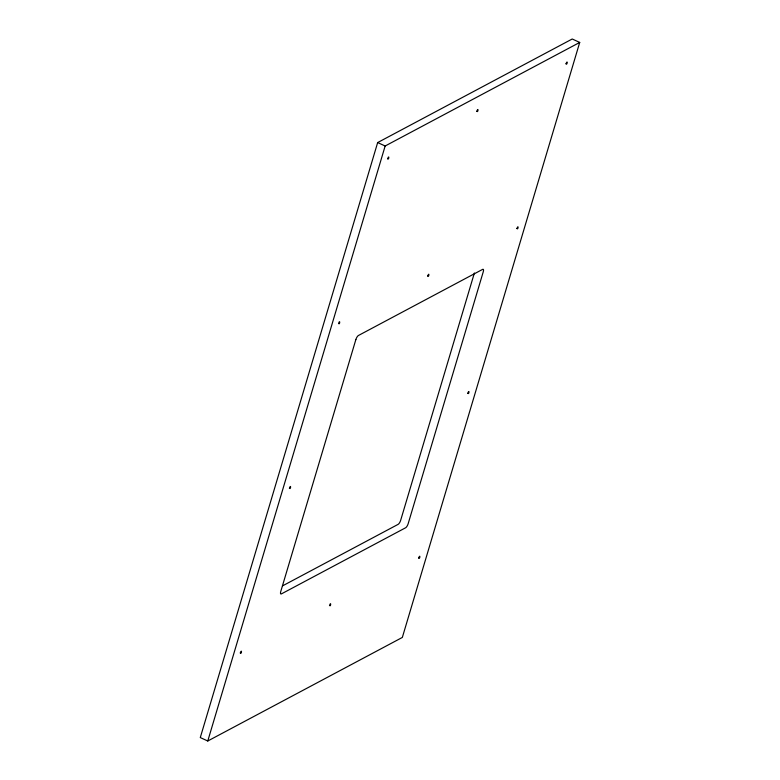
<?xml version="1.0" encoding="UTF-8"?>
<svg xmlns="http://www.w3.org/2000/svg" width="780" height="780" viewBox="0 0 780 780"><rect width="100%" height="100%" fill="white"/><g stroke="black" fill="none" stroke-linecap="round" stroke-linejoin="round"><path stroke-width="1.17" d="M377.666 142.565L200.284 737.568L207.772 741L402.334 637.435L579.716 42.432L572.227 39L377.666 142.565L385.154 145.996L579.716 42.432M207.772 741L385.154 145.996M474.386 272.99L400.676 520.27A3.637 1.19 -65.4 0 1 398.122 524.355L282.457 585.917M240.308 652.967C241.722 654.839 242.034 648.014 240.308 652.967M289.419 488.231C290.833 490.103 291.145 483.278 289.419 488.231M338.53 323.495C339.944 325.367 340.255 318.552 338.53 323.495M329.501 605.485C330.905 607.357 331.217 600.542 329.501 605.485M387.64 158.759C389.044 160.631 389.356 153.816 387.64 158.759M427.713 276.023C429.127 277.894 429.439 271.069 427.713 276.023M418.685 558.012C420.098 559.884 420.41 553.059 418.685 558.012M476.824 111.287C478.238 113.159 478.549 106.334 476.824 111.287M467.795 393.276C469.209 395.148 469.521 388.323 467.795 393.276M516.906 228.54C518.32 230.402 518.602 223.684 516.906 228.54M566.017 63.814C567.421 65.676 567.733 58.861 566.017 63.814M355.856 339.583L280.751 591.533A3.637 1.19 -65.4 0 0 281.375 593.911L405.6 527.777A3.637 1.19 -65.4 0 0 408.164 523.702L483.269 271.762A3.637 1.19 -65.4 0 0 482.635 269.373L358.41 335.507A3.637 1.19 -65.4 0 0 355.856 339.583"/></g></svg>
